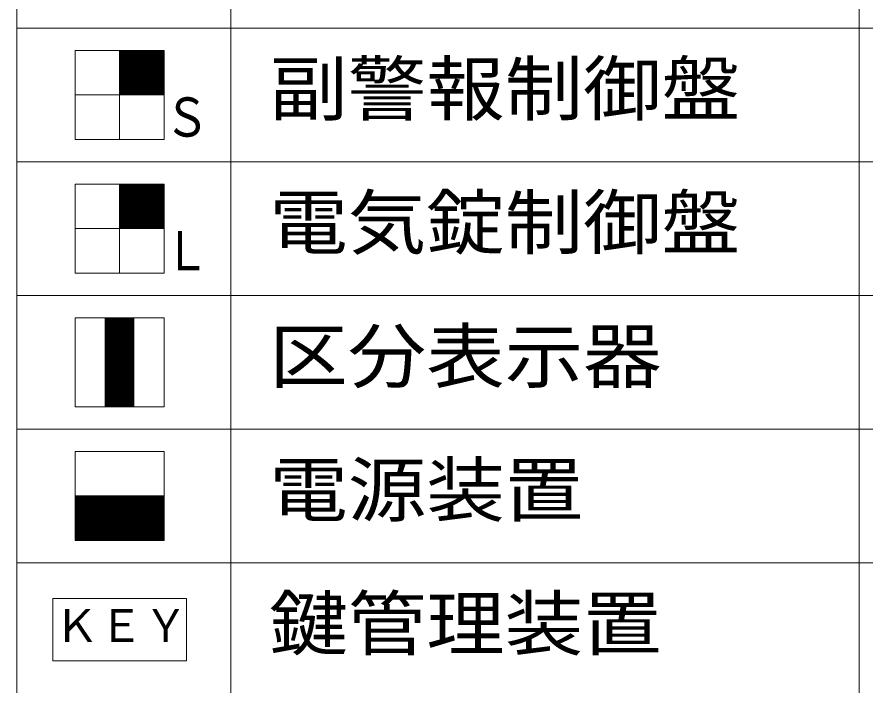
# Model space of a CAD drawing. Units: millimetres on the paper. Extents: x -201 to 204, y -149 to 145.
# Drawn here: x -201.1 to -106, y -3.8 to 71.2 of the extents above; entities that cross this region are included whole.
import ezdxf
from ezdxf.enums import TextEntityAlignment as Align

# ---------------------------------------------------------------- set-up
doc = ezdxf.new("R2010")
doc.units = ezdxf.units.MM
doc.layers.add('0-0', color=7, linetype='Continuous', lineweight=18)
doc.layers.add('0-A', color=7, linetype='Continuous', lineweight=18)
doc.layers.add('0-1', color=7, linetype='Continuous')
doc.layers.add('0-2', color=5, linetype='Continuous')
doc.styles.add('ＭＳ ゴシック', font='')
doc.styles.get('ＭＳ ゴシック').set_extended_font_data('MS Gothic')

msp = doc.modelspace()

# ---------------------------------------------------------------- linework, layer by layer
at = {"layer": '0-0'}
for p, q in [((-189.61, 67.441), (-189.61, 57.441)), ((-189.61, 62.503), (-184.672, 67.441)), ((-189.61, 62.644), (-184.813, 67.441)), ((-189.61, 62.786), (-184.955, 67.441)), ((-189.61, 62.927), (-185.096, 67.441)), ((-189.61, 63.069), (-185.238, 67.441)), ((-189.61, 63.21), (-185.379, 67.441)), ((-189.61, 63.351), (-185.52, 67.441)), ((-189.61, 63.493), (-185.662, 67.441)), ((-189.61, 63.634), (-185.803, 67.441)), ((-189.61, 63.776), (-185.945, 67.441)), ((-189.61, 63.917), (-186.086, 67.441)), ((-189.61, 64.058), (-186.227, 67.441)), ((-189.61, 64.2), (-186.369, 67.441)), ((-189.61, 64.341), (-186.51, 67.441)), ((-189.61, 64.483), (-186.652, 67.441)), ((-189.61, 64.624), (-186.793, 67.441)), ((-189.61, 64.766), (-186.935, 67.441)), ((-189.61, 64.907), (-187.076, 67.441)), ((-189.61, 65.048), (-187.217, 67.441)), ((-189.61, 65.19), (-187.359, 67.441)), ((-189.61, 65.331), (-187.5, 67.441)), ((-189.61, 65.473), (-187.642, 67.441)), ((-189.61, 65.614), (-187.783, 67.441)), ((-189.61, 65.756), (-187.925, 67.441)), ((-189.61, 65.897), (-188.066, 67.441)), ((-189.61, 66.038), (-188.207, 67.441)), ((-189.61, 66.18), (-188.349, 67.441)), ((-189.61, 66.321), (-188.49, 67.441)), ((-189.61, 66.463), (-188.632, 67.441)), ((-189.61, 66.604), (-188.773, 67.441)), ((-189.61, 66.746), (-188.914, 67.441)), ((-189.61, 66.887), (-189.056, 67.441)), ((-189.61, 67.028), (-189.197, 67.441)), ((-189.61, 67.17), (-189.339, 67.441)), ((-189.61, 67.311), (-189.48, 67.441)), ((-189.53, 62.441), (-184.61, 67.361)), ((-189.389, 62.441), (-184.61, 67.22)), ((-189.248, 62.441), (-184.61, 67.079)), ((-189.106, 62.441), (-184.61, 66.937)), ((-188.965, 62.441), (-184.61, 66.796)), ((-188.823, 62.441), (-184.61, 66.654)), ((-188.682, 62.441), (-184.61, 66.513)), ((-188.54, 62.441), (-184.61, 66.371)), ((-188.399, 62.441), (-184.61, 66.23)), ((-188.258, 62.441), (-184.61, 66.089)), ((-188.116, 62.441), (-184.61, 65.947)), ((-187.975, 62.441), (-184.61, 65.806)), ((-187.833, 62.441), (-184.61, 65.664)), ((-187.692, 62.441), (-184.61, 65.523)), ((-187.551, 62.441), (-184.61, 65.382)), ((-187.409, 62.441), (-184.61, 65.24)), ((-187.268, 62.441), (-184.61, 65.099)), ((-187.126, 62.441), (-184.61, 64.957)), ((-186.985, 62.441), (-184.61, 64.816)), ((-186.843, 62.441), (-184.61, 64.674)), ((-186.702, 62.441), (-184.61, 64.533)), ((-186.561, 62.441), (-184.61, 64.392)), ((-186.419, 62.441), (-184.61, 64.25)), ((-186.278, 62.441), (-184.61, 64.109)), ((-186.136, 62.441), (-184.61, 63.967)), ((-185.995, 62.441), (-184.61, 63.826)), ((-185.853, 62.441), (-184.61, 63.684)), ((-185.712, 62.441), (-184.61, 63.543)), ((-185.571, 62.441), (-184.61, 63.402)), ((-185.429, 62.441), (-184.61, 63.26)), ((-185.288, 62.441), (-184.61, 63.119)), ((-185.146, 62.441), (-184.61, 62.977)), ((-185.005, 62.441), (-184.61, 62.836)), ((-194.61, 62.441), (-184.61, 62.441)), ((-184.864, 62.441), (-184.61, 62.695)), ((-184.722, 62.441), (-184.61, 62.553)), ((-189.61, 52.441), (-189.61, 42.441)), ((-189.61, 47.512), (-184.681, 52.441)), ((-189.61, 47.654), (-184.823, 52.441)), ((-189.61, 47.795), (-184.964, 52.441)), ((-189.61, 47.936), (-185.105, 52.441)), ((-189.61, 48.078), (-185.247, 52.441)), ((-189.61, 48.219), (-185.388, 52.441)), ((-189.61, 48.361), (-185.53, 52.441)), ((-189.61, 48.502), (-185.671, 52.441)), ((-189.61, 48.644), (-185.813, 52.441)), ((-189.61, 48.785), (-185.954, 52.441)), ((-189.61, 48.926), (-186.095, 52.441)), ((-189.61, 49.068), (-186.237, 52.441)), ((-189.61, 49.209), (-186.378, 52.441)), ((-189.61, 49.351), (-186.52, 52.441)), ((-189.61, 49.492), (-186.661, 52.441)), ((-189.61, 49.634), (-186.803, 52.441)), ((-189.61, 49.775), (-186.944, 52.441)), ((-189.61, 49.916), (-187.085, 52.441)), ((-189.61, 50.058), (-187.227, 52.441)), ((-189.61, 50.199), (-187.368, 52.441)), ((-189.61, 50.341), (-187.51, 52.441)), ((-189.61, 50.482), (-187.651, 52.441)), ((-189.61, 50.623), (-187.792, 52.441)), ((-189.61, 50.765), (-187.934, 52.441)), ((-189.61, 50.906), (-188.075, 52.441)), ((-189.61, 51.048), (-188.217, 52.441)), ((-189.61, 51.189), (-188.358, 52.441)), ((-189.61, 51.331), (-188.5, 52.441)), ((-189.61, 51.472), (-188.641, 52.441)), ((-189.61, 51.613), (-188.782, 52.441)), ((-189.61, 51.755), (-188.924, 52.441)), ((-189.61, 51.896), (-189.065, 52.441)), ((-189.61, 52.038), (-189.207, 52.441)), ((-189.61, 52.179), (-189.348, 52.441)), ((-189.61, 52.321), (-189.49, 52.441)), ((-189.54, 47.441), (-184.61, 52.371)), ((-189.398, 47.441), (-184.61, 52.229)), ((-189.257, 47.441), (-184.61, 52.088)), ((-189.115, 47.441), (-184.61, 51.947)), ((-188.974, 47.441), (-184.61, 51.805)), ((-188.833, 47.441), (-184.61, 51.664)), ((-188.691, 47.441), (-184.61, 51.522)), ((-188.55, 47.441), (-184.61, 51.381)), ((-188.408, 47.441), (-184.61, 51.239)), ((-188.267, 47.441), (-184.61, 51.098)), ((-188.126, 47.441), (-184.61, 50.957)), ((-187.984, 47.441), (-184.61, 50.815)), ((-187.843, 47.441), (-184.61, 50.674)), ((-187.701, 47.441), (-184.61, 50.532)), ((-187.56, 47.441), (-184.61, 50.391)), ((-187.418, 47.441), (-184.61, 50.249)), ((-187.277, 47.441), (-184.61, 50.108)), ((-187.136, 47.441), (-184.61, 49.967)), ((-186.994, 47.441), (-184.61, 49.825)), ((-186.853, 47.441), (-184.61, 49.684)), ((-186.711, 47.441), (-184.61, 49.542)), ((-186.57, 47.441), (-184.61, 49.401)), ((-186.428, 47.441), (-184.61, 49.26)), ((-186.287, 47.441), (-184.61, 49.118)), ((-186.146, 47.441), (-184.61, 48.977)), ((-186.004, 47.441), (-184.61, 48.835)), ((-185.863, 47.441), (-184.61, 48.694)), ((-185.721, 47.441), (-184.61, 48.552)), ((-185.58, 47.441), (-184.61, 48.411)), ((-185.439, 47.441), (-184.61, 48.27)), ((-185.297, 47.441), (-184.61, 48.128)), ((-185.156, 47.441), (-184.61, 47.987)), ((-185.014, 47.441), (-184.61, 47.845)), ((-184.873, 47.441), (-184.61, 47.704)), ((-194.61, 47.441), (-184.61, 47.441)), ((-184.731, 47.441), (-184.61, 47.562)), ((-191.21, 37.441), (-191.21, 27.441)), ((-191.21, 34.316), (-188.085, 37.441)), ((-191.21, 34.457), (-188.226, 37.441)), ((-191.21, 34.598), (-188.367, 37.441)), ((-191.21, 34.74), (-188.509, 37.441)), ((-191.21, 34.881), (-188.65, 37.441)), ((-191.21, 35.023), (-188.792, 37.441)), ((-191.21, 35.164), (-188.933, 37.441)), ((-191.21, 35.306), (-189.075, 37.441)), ((-191.21, 35.447), (-189.216, 37.441)), ((-191.21, 35.588), (-189.357, 37.441)), ((-191.21, 35.73), (-189.499, 37.441)), ((-191.21, 35.871), (-189.64, 37.441)), ((-191.21, 36.013), (-189.782, 37.441)), ((-191.21, 36.154), (-189.923, 37.441)), ((-191.21, 36.296), (-190.065, 37.441)), ((-191.21, 36.437), (-190.206, 37.441)), ((-191.21, 36.578), (-190.347, 37.441)), ((-191.21, 36.72), (-190.489, 37.441)), ((-191.21, 36.861), (-190.63, 37.441)), ((-191.21, 37.003), (-190.772, 37.441)), ((-191.21, 37.144), (-190.913, 37.441)), ((-191.21, 37.285), (-191.054, 37.441)), ((-191.21, 37.427), (-191.196, 37.441)), ((-191.21, 34.174), (-188.01, 37.374)), ((-191.21, 34.033), (-188.01, 37.233)), ((-188.01, 37.441), (-188.01, 27.441)), ((-191.21, 33.891), (-188.01, 37.091)), ((-191.21, 33.75), (-188.01, 36.95)), ((-191.21, 33.609), (-188.01, 36.809)), ((-191.21, 33.467), (-188.01, 36.667)), ((-191.21, 33.326), (-188.01, 36.526)), ((-191.21, 33.184), (-188.01, 36.384)), ((-191.21, 33.043), (-188.01, 36.243)), ((-191.21, 32.901), (-188.01, 36.101)), ((-191.21, 32.76), (-188.01, 35.96)), ((-191.21, 32.619), (-188.01, 35.819)), ((-191.21, 32.477), (-188.01, 35.677)), ((-191.21, 32.336), (-188.01, 35.536)), ((-191.21, 32.194), (-188.01, 35.394)), ((-191.21, 32.053), (-188.01, 35.253)), ((-191.21, 31.911), (-188.01, 35.111)), ((-191.21, 31.77), (-188.01, 34.97)), ((-191.21, 31.629), (-188.01, 34.829)), ((-191.21, 31.487), (-188.01, 34.687)), ((-191.21, 31.346), (-188.01, 34.546)), ((-191.21, 31.204), (-188.01, 34.404)), ((-191.21, 31.063), (-188.01, 34.263)), ((-191.21, 30.922), (-188.01, 34.122)), ((-191.21, 30.78), (-188.01, 33.98)), ((-191.21, 30.639), (-188.01, 33.839)), ((-191.21, 30.497), (-188.01, 33.697)), ((-191.21, 30.356), (-188.01, 33.556)), ((-191.21, 30.214), (-188.01, 33.414)), ((-191.21, 30.073), (-188.01, 33.273)), ((-191.21, 29.932), (-188.01, 33.132)), ((-191.21, 29.79), (-188.01, 32.99)), ((-191.21, 29.649), (-188.01, 32.849)), ((-191.21, 29.507), (-188.01, 32.707)), ((-191.21, 29.366), (-188.01, 32.566)), ((-191.21, 29.224), (-188.01, 32.424)), ((-191.21, 29.083), (-188.01, 32.283)), ((-191.21, 28.942), (-188.01, 32.142)), ((-191.21, 28.8), (-188.01, 32)), ((-191.21, 28.659), (-188.01, 31.859)), ((-191.21, 28.517), (-188.01, 31.717)), ((-191.21, 28.376), (-188.01, 31.576)), ((-191.21, 28.235), (-188.01, 31.435)), ((-191.21, 28.093), (-188.01, 31.293)), ((-191.21, 27.952), (-188.01, 31.152)), ((-191.21, 27.81), (-188.01, 31.01)), ((-191.21, 27.669), (-188.01, 30.869)), ((-191.21, 27.527), (-188.01, 30.727)), ((-191.155, 27.441), (-188.01, 30.586)), ((-191.014, 27.441), (-188.01, 30.445)), ((-190.872, 27.441), (-188.01, 30.303)), ((-190.731, 27.441), (-188.01, 30.162)), ((-190.589, 27.441), (-188.01, 30.02)), ((-190.448, 27.441), (-188.01, 29.879)), ((-190.306, 27.441), (-188.01, 29.737)), ((-190.165, 27.441), (-188.01, 29.596)), ((-190.024, 27.441), (-188.01, 29.455)), ((-189.882, 27.441), (-188.01, 29.313)), ((-189.741, 27.441), (-188.01, 29.172)), ((-189.599, 27.441), (-188.01, 29.03)), ((-189.458, 27.441), (-188.01, 28.889)), ((-189.317, 27.441), (-188.01, 28.748)), ((-189.175, 27.441), (-188.01, 28.606)), ((-189.034, 27.441), (-188.01, 28.465)), ((-188.892, 27.441), (-188.01, 28.323)), ((-188.751, 27.441), (-188.01, 28.182)), ((-188.609, 27.441), (-188.01, 28.04)), ((-188.468, 27.441), (-188.01, 27.899)), ((-188.327, 27.441), (-188.01, 27.758)), ((-188.185, 27.441), (-188.01, 27.616)), ((-188.044, 27.441), (-188.01, 27.475)), ((-194.61, 17.441), (-184.61, 17.441)), ((-194.61, 12.531), (-189.7, 17.441)), ((-194.61, 12.672), (-189.841, 17.441)), ((-194.61, 12.814), (-189.983, 17.441)), ((-194.61, 12.955), (-190.124, 17.441)), ((-194.61, 13.097), (-190.266, 17.441)), ((-194.61, 13.238), (-190.407, 17.441)), ((-194.61, 13.379), (-190.548, 17.441)), ((-194.61, 13.521), (-190.69, 17.441)), ((-194.61, 13.662), (-190.831, 17.441)), ((-194.61, 13.804), (-190.973, 17.441)), ((-194.61, 13.945), (-191.114, 17.441)), ((-194.61, 14.087), (-191.255, 17.441)), ((-194.61, 14.228), (-191.397, 17.441)), ((-194.61, 14.369), (-191.538, 17.441)), ((-194.61, 14.511), (-191.68, 17.441)), ((-194.61, 14.652), (-191.821, 17.441)), ((-194.61, 14.794), (-191.963, 17.441)), ((-194.61, 14.935), (-192.104, 17.441)), ((-194.61, 15.076), (-192.245, 17.441)), ((-194.61, 15.218), (-192.387, 17.441)), ((-194.61, 15.359), (-192.528, 17.441)), ((-194.61, 15.501), (-192.67, 17.441)), ((-194.61, 15.642), (-192.811, 17.441)), ((-194.61, 15.784), (-192.953, 17.441)), ((-194.61, 15.925), (-193.094, 17.441)), ((-194.61, 16.066), (-193.235, 17.441)), ((-194.61, 16.208), (-193.377, 17.441)), ((-194.61, 16.349), (-193.518, 17.441)), ((-194.61, 16.491), (-193.66, 17.441)), ((-194.61, 16.632), (-193.801, 17.441)), ((-194.61, 16.774), (-193.942, 17.441)), ((-194.61, 16.915), (-194.084, 17.441)), ((-194.61, 17.056), (-194.225, 17.441)), ((-194.61, 17.198), (-194.367, 17.441)), ((-194.61, 17.339), (-194.508, 17.441)), ((-194.61, 12.531), (-189.7, 17.441)), ((-194.61, 12.672), (-189.841, 17.441)), ((-194.61, 12.814), (-189.983, 17.441)), ((-194.61, 12.955), (-190.124, 17.441)), ((-194.61, 13.097), (-190.266, 17.441)), ((-194.61, 13.238), (-190.407, 17.441)), ((-194.61, 13.379), (-190.548, 17.441)), ((-194.61, 13.521), (-190.69, 17.441)), ((-194.61, 13.662), (-190.831, 17.441)), ((-194.61, 13.804), (-190.973, 17.441)), ((-194.61, 13.945), (-191.114, 17.441)), ((-194.61, 14.087), (-191.255, 17.441)), ((-194.61, 14.228), (-191.397, 17.441)), ((-194.61, 14.369), (-191.538, 17.441)), ((-194.61, 14.511), (-191.68, 17.441)), ((-194.61, 14.652), (-191.821, 17.441)), ((-194.61, 14.794), (-191.963, 17.441)), ((-194.61, 14.935), (-192.104, 17.441)), ((-194.61, 15.076), (-192.245, 17.441)), ((-194.61, 15.218), (-192.387, 17.441)), ((-194.61, 15.359), (-192.528, 17.441)), ((-194.61, 15.501), (-192.67, 17.441)), ((-194.61, 15.642), (-192.811, 17.441)), ((-194.61, 15.784), (-192.953, 17.441)), ((-194.61, 15.925), (-193.094, 17.441)), ((-194.61, 16.066), (-193.235, 17.441)), ((-194.61, 16.208), (-193.377, 17.441)), ((-194.61, 16.349), (-193.518, 17.441)), ((-194.61, 16.491), (-193.66, 17.441)), ((-194.61, 16.632), (-193.801, 17.441)), ((-194.61, 16.774), (-193.942, 17.441)), ((-194.61, 16.915), (-194.084, 17.441)), ((-194.61, 17.056), (-194.225, 17.441)), ((-194.61, 17.198), (-194.367, 17.441)), ((-194.61, 17.339), (-194.508, 17.441)), ((-194.558, 12.441), (-189.558, 17.441)), ((-194.558, 12.441), (-189.558, 17.441)), ((-194.417, 12.441), (-189.417, 17.441)), ((-194.417, 12.441), (-189.417, 17.441)), ((-194.276, 12.441), (-189.276, 17.441)), ((-194.276, 12.441), (-189.276, 17.441)), ((-194.134, 12.441), (-189.134, 17.441)), ((-194.134, 12.441), (-189.134, 17.441)), ((-193.993, 12.441), (-188.993, 17.441)), ((-193.993, 12.441), (-188.993, 17.441)), ((-193.851, 12.441), (-188.851, 17.441)), ((-193.851, 12.441), (-188.851, 17.441)), ((-193.71, 12.441), (-188.71, 17.441)), ((-193.71, 12.441), (-188.71, 17.441)), ((-193.568, 12.441), (-188.568, 17.441)), ((-193.568, 12.441), (-188.568, 17.441)), ((-193.427, 12.441), (-188.427, 17.441)), ((-193.427, 12.441), (-188.427, 17.441)), ((-193.286, 12.441), (-188.286, 17.441)), ((-193.286, 12.441), (-188.286, 17.441)), ((-193.144, 12.441), (-188.144, 17.441)), ((-193.144, 12.441), (-188.144, 17.441)), ((-193.003, 12.441), (-188.003, 17.441)), ((-193.003, 12.441), (-188.003, 17.441)), ((-192.861, 12.441), (-187.861, 17.441)), ((-192.861, 12.441), (-187.861, 17.441)), ((-192.72, 12.441), (-187.72, 17.441)), ((-192.72, 12.441), (-187.72, 17.441)), ((-192.579, 12.441), (-187.579, 17.441)), ((-192.579, 12.441), (-187.579, 17.441)), ((-192.437, 12.441), (-187.437, 17.441)), ((-192.437, 12.441), (-187.437, 17.441)), ((-192.296, 12.441), (-187.296, 17.441)), ((-192.296, 12.441), (-187.296, 17.441)), ((-192.154, 12.441), (-187.154, 17.441)), ((-192.154, 12.441), (-187.154, 17.441)), ((-192.013, 12.441), (-187.013, 17.441)), ((-192.013, 12.441), (-187.013, 17.441)), ((-191.871, 12.441), (-186.871, 17.441)), ((-191.871, 12.441), (-186.871, 17.441)), ((-191.73, 12.441), (-186.73, 17.441)), ((-191.73, 12.441), (-186.73, 17.441)), ((-191.589, 12.441), (-186.589, 17.441)), ((-191.589, 12.441), (-186.589, 17.441)), ((-191.447, 12.441), (-186.447, 17.441)), ((-191.447, 12.441), (-186.447, 17.441)), ((-191.306, 12.441), (-186.306, 17.441)), ((-191.306, 12.441), (-186.306, 17.441)), ((-191.164, 12.441), (-186.164, 17.441)), ((-191.164, 12.441), (-186.164, 17.441)), ((-191.023, 12.441), (-186.023, 17.441)), ((-191.023, 12.441), (-186.023, 17.441)), ((-190.881, 12.441), (-185.881, 17.441)), ((-190.881, 12.441), (-185.881, 17.441)), ((-190.74, 12.441), (-185.74, 17.441)), ((-190.74, 12.441), (-185.74, 17.441)), ((-190.599, 12.441), (-185.599, 17.441)), ((-190.599, 12.441), (-185.599, 17.441)), ((-190.457, 12.441), (-185.457, 17.441)), ((-190.457, 12.441), (-185.457, 17.441)), ((-190.316, 12.441), (-185.316, 17.441)), ((-190.316, 12.441), (-185.316, 17.441)), ((-190.174, 12.441), (-185.174, 17.441)), ((-190.174, 12.441), (-185.174, 17.441)), ((-190.033, 12.441), (-185.033, 17.441)), ((-190.033, 12.441), (-185.033, 17.441)), ((-189.892, 12.441), (-184.892, 17.441)), ((-189.892, 12.441), (-184.892, 17.441)), ((-189.75, 12.441), (-184.75, 17.441)), ((-189.75, 12.441), (-184.75, 17.441)), ((-189.609, 12.441), (-184.61, 17.44)), ((-189.609, 12.441), (-184.61, 17.44)), ((-189.467, 12.441), (-184.61, 17.298)), ((-189.467, 12.441), (-184.61, 17.298)), ((-189.326, 12.441), (-184.61, 17.157)), ((-189.326, 12.441), (-184.61, 17.157)), ((-189.184, 12.441), (-184.61, 17.015)), ((-189.184, 12.441), (-184.61, 17.015)), ((-189.043, 12.441), (-184.61, 16.874)), ((-189.043, 12.441), (-184.61, 16.874)), ((-188.902, 12.441), (-184.61, 16.733)), ((-188.902, 12.441), (-184.61, 16.733)), ((-188.76, 12.441), (-184.61, 16.591)), ((-188.76, 12.441), (-184.61, 16.591)), ((-188.619, 12.441), (-184.61, 16.45)), ((-188.619, 12.441), (-184.61, 16.45)), ((-188.477, 12.441), (-184.61, 16.308)), ((-188.477, 12.441), (-184.61, 16.308)), ((-188.336, 12.441), (-184.61, 16.167)), ((-188.336, 12.441), (-184.61, 16.167)), ((-188.194, 12.441), (-184.61, 16.025)), ((-188.194, 12.441), (-184.61, 16.025)), ((-188.053, 12.441), (-184.61, 15.884)), ((-188.053, 12.441), (-184.61, 15.884)), ((-187.912, 12.441), (-184.61, 15.743)), ((-187.912, 12.441), (-184.61, 15.743)), ((-187.77, 12.441), (-184.61, 15.601)), ((-187.77, 12.441), (-184.61, 15.601)), ((-187.629, 12.441), (-184.61, 15.46)), ((-187.629, 12.441), (-184.61, 15.46)), ((-187.487, 12.441), (-184.61, 15.318)), ((-187.487, 12.441), (-184.61, 15.318)), ((-187.346, 12.441), (-184.61, 15.177)), ((-187.346, 12.441), (-184.61, 15.177)), ((-187.205, 12.441), (-184.61, 15.036)), ((-187.205, 12.441), (-184.61, 15.036)), ((-187.063, 12.441), (-184.61, 14.894)), ((-187.063, 12.441), (-184.61, 14.894)), ((-186.922, 12.441), (-184.61, 14.753)), ((-186.922, 12.441), (-184.61, 14.753)), ((-186.78, 12.441), (-184.61, 14.611)), ((-186.78, 12.441), (-184.61, 14.611)), ((-186.639, 12.441), (-184.61, 14.47)), ((-186.639, 12.441), (-184.61, 14.47)), ((-186.497, 12.441), (-184.61, 14.328)), ((-186.497, 12.441), (-184.61, 14.328)), ((-186.356, 12.441), (-184.61, 14.187)), ((-186.356, 12.441), (-184.61, 14.187)), ((-186.215, 12.441), (-184.61, 14.046)), ((-186.215, 12.441), (-184.61, 14.046)), ((-186.073, 12.441), (-184.61, 13.904)), ((-186.073, 12.441), (-184.61, 13.904)), ((-185.932, 12.441), (-184.61, 13.763)), ((-185.932, 12.441), (-184.61, 13.763)), ((-185.79, 12.441), (-184.61, 13.621)), ((-185.79, 12.441), (-184.61, 13.621)), ((-185.649, 12.441), (-184.61, 13.48)), ((-185.649, 12.441), (-184.61, 13.48)), ((-185.507, 12.441), (-184.61, 13.338)), ((-185.507, 12.441), (-184.61, 13.338)), ((-185.366, 12.441), (-184.61, 13.197)), ((-185.366, 12.441), (-184.61, 13.197)), ((-185.225, 12.441), (-184.61, 13.056)), ((-185.225, 12.441), (-184.61, 13.056)), ((-185.083, 12.441), (-184.61, 12.914)), ((-185.083, 12.441), (-184.61, 12.914)), ((-184.942, 12.441), (-184.61, 12.773)), ((-184.942, 12.441), (-184.61, 12.773)), ((-184.8, 12.441), (-184.61, 12.631)), ((-184.8, 12.441), (-184.61, 12.631)), ((-184.659, 12.441), (-184.61, 12.49)), ((-184.659, 12.441), (-184.61, 12.49))]:
    msp.add_line(p, q, dxfattribs=at)
for points in [[(-194.61, 57.441), (-184.61, 57.441), (-184.61, 67.441), (-194.61, 67.441)], [(-194.61, 42.441), (-184.61, 42.441), (-184.61, 52.441), (-194.61, 52.441)], [(-194.61, 27.441), (-184.61, 27.441), (-184.61, 37.441), (-194.61, 37.441)], [(-194.61, 12.441), (-184.61, 12.441), (-184.61, 22.441), (-194.61, 22.441)], [(-197.11, -1.059), (-182.11, -1.059), (-182.11, 5.941), (-197.11, 5.941)]]:
    msp.add_lwpolyline(points, close=True, dxfattribs=at)
at = {"layer": '0-A'}
for p, q in [((-201.121, -140.979), (-201.121, 144.941)), ((-177.128, -140.979), (-177.128, 144.941)), ((-106.658, 144.941), (-106.658, -140.979)), ((-201.121, 69.941), (106.238, 69.941)), ((-201.121, 54.941), (203.784, 54.941)), ((-201.121, 39.941), (106.238, 39.941)), ((-201.121, 24.941), (203.784, 24.941)), ((-201.121, 9.941), (203.784, 9.941))]:
    msp.add_line(p, q, dxfattribs=at)

# ---------------------------------------------------------------- texts
at = {"layer": '0-0', "style": 'ＭＳ ゴシック'}
msp.add_text('ＫＥＹ', height=3.666, dxfattribs=at).set_placement((-196.934, -0.038), align=Align.BOTTOM_LEFT)
at = {"layer": '0-1', "style": 'ＭＳ ゴシック', "width": 0.85}
for s, p in [('Ｓ', (-184.61, 56.441)), ('Ｌ', (-184.61, 41.441))]:
    msp.add_text(s, height=4.399, dxfattribs=at).set_placement(p, align=Align.BOTTOM_LEFT)
at = {"layer": '0-2', "style": 'ＭＳ ゴシック', "width": 1.1}
for s, p in [('副警報制御盤', (-172.812, 58.441)), ('電気錠制御盤', (-172.812, 43.441)), ('区分表示器', (-172.812, 28.441)), ('電源装置', (-172.812, 13.441)), ('鍵管理装置', (-172.812, -1.559))]:
    msp.add_text(s, height=5.865, dxfattribs=at).set_placement(p, align=Align.BOTTOM_LEFT)

doc.saveas('drawing.dxf')
